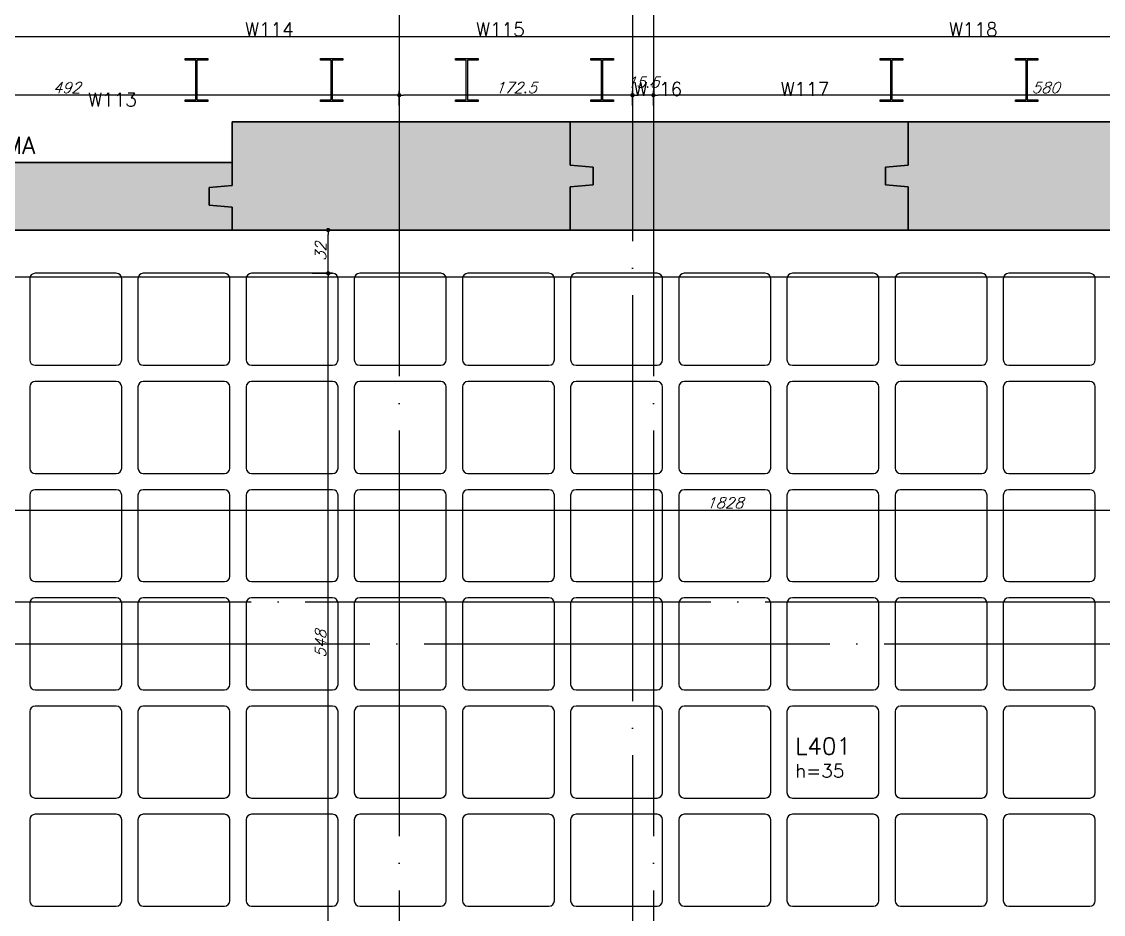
# Model space of a CAD drawing. Header units: millimetres. Extents: x -4122 to 5523, y -2094 to 2406.
# Drawn here: x 1778 to 2578, y 1144 to 1804 of the extents above; entities that cross this region are included whole.
import ezdxf
from ezdxf.enums import TextEntityAlignment as Align

# ---------------------------------------------------------------- set-up
doc = ezdxf.new("R2010")
doc.units = ezdxf.units.MM
doc.header["$LTSCALE"] = 50
doc.linetypes.add('EIXO', pattern=[6.8, 6, -0.4, 0, -0.4])
for name, color, linetype in [('251', 5, 'Continuous'), ('F-COTAS', 106, 'Continuous'), ('F-CUBETA', 1, 'Continuous'), ('F-EIXO', 12, 'EIXO'), ('F-LAJES-DIM', 2, 'Continuous'), ('F-LAJES-NOME', 4, 'Continuous'), ('F-PARC-NOME', 4, 'Continuous'), ('F-PERFIL - W310x52', 4, 'Continuous'), ('F-PILARES-NOME', 170, 'Continuous'), ('F-SOLIDO-EST', 252, 'Continuous'), ('F-TEXTO', 6, 'Continuous'), ('F-VIGAS', 3, 'Continuous')]:
    doc.layers.add(name, color=color, linetype=linetype)
doc.styles.add('CP-TEXT-INCL', font='simplex.shx', dxfattribs={"oblique": 20})
doc.styles.add('MCP', font='simplex.shx')
doc.styles.add('ROMANS', font='simplex.shx')
doc.styles.get("Standard").update_dxf_attribs({"font": 'txt.shx'})
doc.dimstyles.new('CP-COTAS-50', dxfattribs={"dimscale": 0.64, "dimtxt": 12.5, "dimasz": 5, "dimexe": 5, "dimexo": 5, "dimgap": 2.5, "dimtad": 1, "dimdec": 1, "dimdsep": 46, "dimtxsty": 'CP-TEXT-INCL', "dimblk1": 'DOT', "dimblk2": 'DOT', "dimsah": 1, "dimcen": 9, "dimclrd": 256, "dimclre": 256, "dimclrt": 256, "dimadec": 0, "dimazin": 0, "dimtfac": 1, "dimtdec": 1, "dimtmove": 2, "dimatfit": 3, "dimldrblk": 'DOT', "dimfxl": 0, "dimtolj": 1, "dimarcsym": 0})

# ---------------------------------------------------------------- blocks, each defined once
blk = doc.blocks.new('_VAONER063650636500869008690')
at = {"layer": '251', "color": 1}
for p, q in [((30, 34), (-30, 34)), ((-34, 30), (-34, -30)), ((34, -30), (34, 30)), ((-30, -34), (30, -34))]:
    blk.add_line(p, q, dxfattribs=at)
for centre, start, end in [((-30, 30), 90, 180), ((30, 30), 0, 90), ((-30, -30), 180, 270), ((30, -30), 270, 0)]:
    blk.add_arc(centre, 4, start, end, dxfattribs=at)
blk = doc.blocks.new('*U26')
at = {"layer": 'F-EIXO'}
blk.add_line((0, 0), (7397, 0), dxfattribs=at)
at = {"layer": 'F-TEXTO', "style": 'ROMANS'}
blk.add_attdef('EIXO', text='', height=17.5, dxfattribs=at).set_placement((-28.2072, 0), align=Align.MIDDLE_CENTER)
blk = doc.blocks.new('*U32')
at = {"layer": 'F-EIXO'}
blk.add_line((0, 0), (7484.954, 0), dxfattribs=at)
at = {"layer": 'F-TEXTO', "style": 'ROMANS'}
blk.add_attdef('EIXO', text='', height=17.5, dxfattribs=at).set_placement((-28.2072, 0), align=Align.MIDDLE_CENTER)
blk = doc.blocks.new('*U34')
at = {"layer": 'F-EIXO'}
blk.add_line((0, 0), (0, -3377.88), dxfattribs=at)
at = {"layer": 'F-TEXTO', "style": 'ROMANS'}
blk.add_attdef('EIXO', text='', height=17.5, rotation=360, dxfattribs=at).set_placement((0, 28.21), align=Align.MIDDLE_CENTER)
blk = doc.blocks.new('*U31')
at = {"layer": 'F-EIXO'}
blk.add_line((0, 0), (7378.18, 0), dxfattribs=at)
at = {"layer": 'F-TEXTO', "style": 'ROMANS'}
blk.add_attdef('EIXO', text='', height=17.5, dxfattribs=at).set_placement((-28.21, 0), align=Align.MIDDLE_CENTER)
blk = doc.blocks.new('*U30')
at = {"layer": 'F-EIXO'}
blk.add_line((0, 0), (0, -3477.88), dxfattribs=at)
at = {"layer": 'F-TEXTO', "style": 'ROMANS'}
blk.add_attdef('EIXO', text='', height=17.5, rotation=360, dxfattribs=at).set_placement((0, 28.21), align=Align.MIDDLE_CENTER)
blk = doc.blocks.new('_DOT')
at = {"color": 0, "linetype": 'ByBlock'}
blk.add_line((-0.5, 0), (-1, 0), dxfattribs=at)
at = {"color": 0, "linetype": 'ByBlock', "const_width": 0.5}
blk.add_lwpolyline([(-0.25, 0, 1), (0.25, 0, 1)], format="xyb", close=True, dxfattribs=at)
blk = doc.blocks.new('*D79')
at = {"layer": 'DEFPOINTS', "color": 0, "linetype": 'Continuous', "transparency": 16777216}
for p in [(3284.5, 1792.61), (3284.5, 1699.5), (-219, 1154.5)]:
    blk.add_point(p, dxfattribs=at)
at = {"layer": 'F-COTAS', "linetype": 'Continuous', "lineweight": -2, "transparency": 16777216}
for p, q in [((-219, 1157.7), (-219, 1795.81)), ((-215.8, 1792.61), (3281.3, 1792.61)), ((3284.5, 1702.7), (3284.5, 1795.81))]:
    blk.add_line(p, q, dxfattribs=at)
at = {"layer": 'F-COTAS', "linetype": 'Continuous', "lineweight": -2, "transparency": 16777216, "xscale": 3.2, "yscale": 3.2, "zscale": 3.2, "rotation": 180}
blk.add_blockref('_DOT', (-219, 1792.61), dxfattribs=at)
at = {"layer": 'F-COTAS', "linetype": 'Continuous', "lineweight": -2, "transparency": 16777216, "xscale": 3.2, "yscale": 3.2, "zscale": 3.2}
blk.add_blockref('_DOT', (3284.5, 1792.61), dxfattribs=at)
at = {"layer": 'F-COTAS', "linetype": 'Continuous', "transparency": 16777216, "insert": (1532.75, 1798.21), "char_height": 8, "attachment_point": 5, "style": 'CP-TEXT-INCL'}
blk.add_mtext('\\A1;3503.5', dxfattribs=at)
blk = doc.blocks.new('*D80')
at = {"layer": 'DEFPOINTS', "color": 0, "linetype": 'Continuous', "transparency": 16777216}
for p in [(2245.5, 1749.22), (2245.5, 1738.26), (2825.5, 1727)]:
    blk.add_point(p, dxfattribs=at)
at = {"layer": 'F-COTAS', "linetype": 'Continuous', "lineweight": -2, "transparency": 16777216}
for p, q in [((2245.5, 1741.46), (2245.5, 1752.42)), ((2825.5, 1730.2), (2825.5, 1752.42)), ((2822.3, 1749.22), (2248.7, 1749.22))]:
    blk.add_line(p, q, dxfattribs=at)
at = {"layer": 'F-COTAS', "linetype": 'Continuous', "lineweight": -2, "transparency": 16777216, "xscale": 3.2, "yscale": 3.2, "zscale": 3.2, "rotation": 180}
blk.add_blockref('_DOT', (2245.5, 1749.22), dxfattribs=at)
at = {"layer": 'F-COTAS', "linetype": 'Continuous', "lineweight": -2, "transparency": 16777216, "xscale": 3.2, "yscale": 3.2, "zscale": 3.2}
blk.add_blockref('_DOT', (2825.5, 1749.22), dxfattribs=at)
at = {"layer": 'F-COTAS', "linetype": 'Continuous', "transparency": 16777216, "insert": (2535.5, 1754.82), "char_height": 8, "attachment_point": 5, "style": 'CP-TEXT-INCL'}
blk.add_mtext('\\A1;580', dxfattribs=at)
blk = doc.blocks.new('*D81')
at = {"layer": 'DEFPOINTS', "color": 0, "linetype": 'Continuous', "transparency": 16777216}
for p in [(2230, 1749.22), (2230, 1738.26), (2245.5, 1738.26)]:
    blk.add_point(p, dxfattribs=at)
at = {"layer": 'F-COTAS', "linetype": 'Continuous', "lineweight": -2, "transparency": 16777216}
for p, q in [((2230, 1741.46), (2230, 1752.42)), ((2245.5, 1741.46), (2245.5, 1752.42)), ((2242.3, 1749.22), (2233.2, 1749.22))]:
    blk.add_line(p, q, dxfattribs=at)
at = {"layer": 'F-COTAS', "linetype": 'Continuous', "lineweight": -2, "transparency": 16777216, "xscale": 3.2, "yscale": 3.2, "zscale": 3.2, "rotation": 180}
blk.add_blockref('_DOT', (2230, 1749.22), dxfattribs=at)
at = {"layer": 'F-COTAS', "linetype": 'Continuous', "lineweight": -2, "transparency": 16777216, "xscale": 3.2, "yscale": 3.2, "zscale": 3.2}
blk.add_blockref('_DOT', (2245.5, 1749.22), dxfattribs=at)
at = {"layer": 'F-COTAS', "linetype": 'Continuous', "transparency": 16777216, "insert": (2237.75, 1758.82), "char_height": 8, "attachment_point": 5, "style": 'CP-TEXT-INCL'}
blk.add_mtext('\\A1;15.5', dxfattribs=at)
blk = doc.blocks.new('*D82')
at = {"layer": 'DEFPOINTS', "color": 0, "linetype": 'Continuous', "transparency": 16777216}
for p in [(2057.5, 1749.22), (2057.5, 1738.26), (2230, 1738.26)]:
    blk.add_point(p, dxfattribs=at)
at = {"layer": 'F-COTAS', "linetype": 'Continuous', "lineweight": -2, "transparency": 16777216}
for p, q in [((2057.5, 1741.46), (2057.5, 1752.42)), ((2230, 1741.46), (2230, 1752.42)), ((2226.8, 1749.22), (2060.7, 1749.22))]:
    blk.add_line(p, q, dxfattribs=at)
at = {"layer": 'F-COTAS', "linetype": 'Continuous', "lineweight": -2, "transparency": 16777216, "xscale": 3.2, "yscale": 3.2, "zscale": 3.2, "rotation": 180}
blk.add_blockref('_DOT', (2057.5, 1749.22), dxfattribs=at)
at = {"layer": 'F-COTAS', "linetype": 'Continuous', "lineweight": -2, "transparency": 16777216, "xscale": 3.2, "yscale": 3.2, "zscale": 3.2}
blk.add_blockref('_DOT', (2230, 1749.22), dxfattribs=at)
at = {"layer": 'F-COTAS', "linetype": 'Continuous', "transparency": 16777216, "insert": (2143.75, 1754.82), "char_height": 8, "attachment_point": 5, "style": 'CP-TEXT-INCL'}
blk.add_mtext('\\A1;172.5', dxfattribs=at)
blk = doc.blocks.new('*D83')
at = {"layer": 'DEFPOINTS', "color": 0, "linetype": 'Continuous', "transparency": 16777216}
for p in [(1565.5, 1749.22), (1565.5, 1747.49), (2057.5, 1738.26)]:
    blk.add_point(p, dxfattribs=at)
at = {"layer": 'F-COTAS', "linetype": 'Continuous', "lineweight": -2, "transparency": 16777216}
for p, q in [((1565.5, 1750.69), (1565.5, 1752.42)), ((2057.5, 1741.46), (2057.5, 1752.42)), ((2054.3, 1749.22), (1568.7, 1749.22))]:
    blk.add_line(p, q, dxfattribs=at)
at = {"layer": 'F-COTAS', "linetype": 'Continuous', "lineweight": -2, "transparency": 16777216, "xscale": 3.2, "yscale": 3.2, "zscale": 3.2, "rotation": 180}
blk.add_blockref('_DOT', (1565.5, 1749.22), dxfattribs=at)
at = {"layer": 'F-COTAS', "linetype": 'Continuous', "lineweight": -2, "transparency": 16777216, "xscale": 3.2, "yscale": 3.2, "zscale": 3.2}
blk.add_blockref('_DOT', (2057.5, 1749.22), dxfattribs=at)
at = {"layer": 'F-COTAS', "linetype": 'Continuous', "transparency": 16777216, "insert": (1811.5, 1754.82), "char_height": 8, "attachment_point": 5, "style": 'CP-TEXT-INCL'}
blk.add_mtext('\\A1;492', dxfattribs=at)
blk = doc.blocks.new('*D230')
at = {"layer": 'DEFPOINTS', "color": 0, "transparency": 16777216}
for p in [(1384.24, 1442.22), (1384.24, 1431.51), (3212.24, 1431.51)]:
    blk.add_point(p, dxfattribs=at)
at = {"layer": 'F-COTAS', "lineweight": -2, "transparency": 16777216}
for p, q in [((1384.24, 1434.71), (1384.24, 1445.42)), ((3209.04, 1442.22), (1387.44, 1442.22)), ((3212.24, 1434.71), (3212.24, 1445.42))]:
    blk.add_line(p, q, dxfattribs=at)
at = {"layer": 'F-COTAS', "lineweight": -2, "transparency": 16777216, "xscale": 3.2, "yscale": 3.2, "zscale": 3.2, "rotation": 180}
blk.add_blockref('_DOT', (1384.24, 1442.22), dxfattribs=at)
at = {"layer": 'F-COTAS', "lineweight": -2, "transparency": 16777216, "xscale": 3.2, "yscale": 3.2, "zscale": 3.2}
blk.add_blockref('_DOT', (3212.24, 1442.22), dxfattribs=at)
at = {"layer": 'F-COTAS', "transparency": 16777216, "insert": (2298.24, 1447.82), "char_height": 8, "attachment_point": 5, "style": 'CP-TEXT-INCL'}
blk.add_mtext('\\A1;1828', dxfattribs=at)
blk = doc.blocks.new('*D234')
at = {"layer": 'DEFPOINTS', "color": 0, "transparency": 16777216}
for p in [(1989.79, 1617.5), (2004.97, 1617.5), (1996.98, 1069.5)]:
    blk.add_point(p, dxfattribs=at)
at = {"layer": 'F-COTAS', "lineweight": -2, "transparency": 16777216}
for p, q in [((1992.99, 1617.5), (2008.17, 1617.5)), ((2004.97, 1072.7), (2004.97, 1614.3)), ((2000.18, 1069.5), (2008.17, 1069.5))]:
    blk.add_line(p, q, dxfattribs=at)
at = {"layer": 'F-COTAS', "lineweight": -2, "transparency": 16777216, "xscale": 3.2, "yscale": 3.2, "zscale": 3.2}
for p, rotation in [((2004.97, 1617.5), 90), ((2004.97, 1069.5), 270)]:
    blk.add_blockref('_DOT', p, dxfattribs=dict(at, rotation=rotation))
at = {"layer": 'F-COTAS', "transparency": 16777216, "insert": (1999.37, 1343.5), "char_height": 8, "attachment_point": 5, "rotation": 90, "style": 'CP-TEXT-INCL'}
blk.add_mtext('\\A1;548', dxfattribs=at)
blk = doc.blocks.new('*D235')
at = {"layer": 'DEFPOINTS', "color": 0, "transparency": 16777216}
for p in [(1994.01, 1649.5), (2004.97, 1649.5), (1994.01, 1617.5)]:
    blk.add_point(p, dxfattribs=at)
at = {"layer": 'F-COTAS', "lineweight": -2, "transparency": 16777216}
for p, q in [((1997.21, 1649.5), (2008.17, 1649.5)), ((2004.97, 1620.7), (2004.97, 1646.3)), ((1997.21, 1617.5), (2008.17, 1617.5))]:
    blk.add_line(p, q, dxfattribs=at)
at = {"layer": 'F-COTAS', "lineweight": -2, "transparency": 16777216, "xscale": 3.2, "yscale": 3.2, "zscale": 3.2}
for p, rotation in [((2004.97, 1649.5), 90), ((2004.97, 1617.5), 270)]:
    blk.add_blockref('_DOT', p, dxfattribs=dict(at, rotation=rotation))
at = {"layer": 'F-COTAS', "transparency": 16777216, "insert": (1999.37, 1633.5), "char_height": 8, "attachment_point": 5, "rotation": 90, "style": 'CP-TEXT-INCL'}
blk.add_mtext('\\A1;32', dxfattribs=at)
blk = doc.blocks.new('A$C44D756D9')
at = {"layer": 'F-PERFIL - W310x52'}
for points in [[(5224.15, 286.8), (5240.85, 286.8), (5240.85, 285.48), (5232.88, 285.48), (5232.88, 256.32), (5240.85, 256.32), (5240.85, 255), (5224.15, 255), (5224.15, 256.32), (5232.12, 256.32), (5232.12, 285.48), (5224.15, 285.48)], [(5340.85, 255), (5324.15, 255), (5324.15, 256.32), (5332.12, 256.32), (5332.12, 285.48), (5324.15, 285.48), (5324.15, 286.8), (5340.85, 286.8), (5340.85, 285.48), (5332.88, 285.48), (5332.88, 256.32), (5340.85, 256.32)], [(5424.15, 255), (5424.15, 256.32), (5432.12, 256.32), (5432.12, 285.48), (5424.15, 285.48), (5424.15, 286.8), (5440.85, 286.8), (5440.85, 285.48), (5432.88, 285.48), (5432.88, 256.32), (5440.85, 256.32), (5440.85, 255)], [(5540.85, 286.8), (5540.85, 285.48), (5532.88, 285.48), (5532.88, 256.32), (5540.85, 256.32), (5540.85, 255), (5524.15, 255), (5524.15, 256.32), (5532.12, 256.32), (5532.12, 285.48), (5524.15, 285.48), (5524.15, 286.8)], [(5754.85, 286.8), (5754.85, 285.48), (5746.88, 285.48), (5746.88, 256.32), (5754.85, 256.32), (5754.85, 255), (5738.15, 255), (5738.15, 256.32), (5746.12, 256.32), (5746.12, 285.48), (5738.15, 285.48), (5738.15, 286.8)], [(5838.15, 255), (5838.15, 256.32), (5846.12, 256.32), (5846.12, 285.48), (5838.15, 285.48), (5838.15, 286.8), (5854.85, 286.8), (5854.85, 285.48), (5846.88, 285.48), (5846.88, 256.32), (5854.85, 256.32), (5854.85, 255)]]:
    blk.add_lwpolyline(points, close=True, dxfattribs=at)
at = {"layer": 'F-PILARES-NOME'}
for s, p in [('W114', (5268.51, 303.4)), ('W115', (5439.36, 303.4)), ('W118', (5789.03, 303.4)), ('W116', (5555.81, 259.27)), ('W117', (5664.53, 259.27)), ('W113', (5152.44, 251.46))]:
    blk.add_text(s, height=10, dxfattribs=at).set_placement(p)

msp = doc.modelspace()

# ---------------------------------------------------------------- hatches: boundary and pattern name
at = {"layer": 'F-SOLIDO-EST'}
h = msp.add_hatch(color=256, dxfattribs=at)
h.dxf.hatch_style = 1
h.paths.add_polyline_path([(2184, 1681.5), (2201, 1683), (2201, 1696), (2184, 1697.5), (2184, 1729.5), (1934, 1729.5), (1934, 1682.5), (1917, 1681), (1917, 1668), (1934, 1666.5), (1934, 1649.5), (2184, 1649.5)])
h = msp.add_hatch(color=256, dxfattribs=at)
h.dxf.hatch_style = 1
h.paths.add_polyline_path([(2417, 1696), (2434, 1697.5), (2434, 1729.5), (2184, 1729.5), (2184, 1697.5), (2201, 1696), (2201, 1683), (2184, 1681.5), (2184, 1649.5), (2434, 1649.5), (2434, 1681.5), (2417, 1683)])
h = msp.add_hatch(color=256, dxfattribs=at)
h.dxf.hatch_style = 1
h.paths.add_polyline_path([(2695, 1729.5), (2434, 1729.5), (2434, 1697.5), (2417, 1696), (2417, 1683), (2434, 1681.5), (2434, 1649.5), (2695, 1649.5), (2695, 1666.5), (2712, 1668), (2712, 1681), (2695, 1682.5), (2695, 1699.5)])
h = msp.add_hatch(color=256, dxfattribs=at)
h.dxf.hatch_style = 1
h.paths.add_polyline_path([(1917, 1681), (1934, 1682.5), (1934, 1699.5), (1666, 1699.5), (1666, 1682.5), (1683, 1681), (1683, 1668), (1666, 1666.5), (1666, 1649.5), (1934, 1649.5), (1934, 1666.5), (1917, 1668)])

# ---------------------------------------------------------------- linework, layer by layer
at = {"layer": 'F-EIXO'}
msp.add_line((-3621.135, 1615), (3550.572, 1615), dxfattribs=at)
at = {"layer": 'F-VIGAS'}
for p, q in [((2184, 1729.5), (1934, 1729.5)), ((1934, 1729.5), (1934, 1682.5)), ((1934, 1682.5), (1934, 1729.5)), ((1934, 1729.5), (2184, 1729.5)), ((2184, 1697.5), (2184, 1729.5)), ((2184, 1729.5), (2184, 1697.5)), ((2434, 1729.5), (2184, 1729.5)), ((2184, 1729.5), (2184, 1697.5)), ((2184, 1697.5), (2184, 1729.5)), ((2184, 1729.5), (2434, 1729.5)), ((2695, 1729.5), (2434, 1729.5)), ((2434, 1729.5), (2434, 1697.5)), ((2434, 1697.5), (2434, 1729.5)), ((2434, 1729.5), (2695, 1729.5)), ((2434, 1697.5), (2434, 1729.5)), ((2434, 1729.5), (2434, 1697.5)), ((1934, 1699.5), (1666, 1699.5)), ((1666, 1699.5), (1934, 1699.5)), ((1934, 1682.5), (1934, 1699.5)), ((1934, 1699.5), (1934, 1682.5)), ((2201, 1696), (2184, 1697.5)), ((2184, 1697.5), (2201, 1696)), ((2184, 1697.5), (2201, 1696)), ((2201, 1696), (2184, 1697.5)), ((2434, 1697.5), (2417, 1696)), ((2417, 1696), (2434, 1697.5)), ((2417, 1696), (2434, 1697.5)), ((2434, 1697.5), (2417, 1696)), ((2201, 1683), (2201, 1696)), ((2201, 1696), (2201, 1683)), ((2201, 1696), (2201, 1683)), ((2201, 1683), (2201, 1696)), ((2417, 1696), (2417, 1683)), ((2417, 1683), (2417, 1696)), ((2417, 1683), (2417, 1696)), ((2417, 1696), (2417, 1683)), ((1934, 1682.5), (1917, 1681)), ((1917, 1681), (1934, 1682.5)), ((1917, 1681), (1934, 1682.5)), ((1934, 1682.5), (1917, 1681)), ((1917, 1681), (1917, 1668)), ((1917, 1668), (1917, 1681)), ((1917, 1668), (1917, 1681)), ((1917, 1681), (1917, 1668)), ((2184, 1681.5), (2201, 1683)), ((2201, 1683), (2184, 1681.5)), ((2201, 1683), (2184, 1681.5)), ((2184, 1681.5), (2201, 1683)), ((2184, 1649.5), (2184, 1681.5)), ((2184, 1681.5), (2184, 1649.5)), ((2184, 1681.5), (2184, 1649.5)), ((2184, 1649.5), (2184, 1681.5)), ((2417, 1683), (2434, 1681.5)), ((2434, 1681.5), (2417, 1683)), ((2434, 1681.5), (2417, 1683)), ((2417, 1683), (2434, 1681.5)), ((2434, 1681.5), (2434, 1649.5)), ((2434, 1649.5), (2434, 1681.5)), ((2434, 1649.5), (2434, 1681.5)), ((2434, 1681.5), (2434, 1649.5)), ((1917, 1668), (1934, 1666.5)), ((1934, 1666.5), (1917, 1668)), ((1934, 1666.5), (1917, 1668)), ((1917, 1668), (1934, 1666.5)), ((1934, 1666.5), (1934, 1649.5)), ((1934, 1649.5), (1934, 1666.5)), ((1934, 1649.5), (1934, 1666.5)), ((1934, 1666.5), (1934, 1649.5)), ((1666, 1649.5), (1934, 1649.5)), ((1934, 1649.5), (1666, 1649.5)), ((1934, 1649.5), (2184, 1649.5)), ((2184, 1649.5), (1934, 1649.5)), ((2184, 1649.5), (2434, 1649.5)), ((2434, 1649.5), (2184, 1649.5)), ((2434, 1649.5), (2695, 1649.5)), ((2695, 1649.5), (2434, 1649.5))]:
    msp.add_line(p, q, dxfattribs=at)

# ---------------------------------------------------------------- block references
at = {"layer": 'F-CUBETA'}
for p in [(1818.244, 1583.5), (1898.244, 1583.5), (1978.244, 1583.5), (2058.244, 1583.5), (2138.244, 1583.5), (2218.244, 1583.5), (2298.244, 1583.5), (2378.244, 1583.5), (2458.244, 1583.5), (2538.244, 1583.5), (1818.244, 1503.5), (1898.244, 1503.5), (1978.244, 1503.5), (2058.244, 1503.5), (2138.244, 1503.5), (2218.244, 1503.5), (2298.244, 1503.5), (2378.244, 1503.5), (2458.244, 1503.5), (2538.244, 1503.5), (1818.244, 1423.5), (1898.244, 1423.5), (1978.244, 1423.5), (2058.244, 1423.5), (2138.244, 1423.5), (2218.244, 1423.5), (2298.244, 1423.5), (2378.244, 1423.5), (2458.244, 1423.5), (2538.244, 1423.5), (1818.244, 1343.5), (1898.244, 1343.5), (1978.244, 1343.5), (2058.244, 1343.5), (2138.244, 1343.5), (2218.244, 1343.5), (2298.244, 1343.5), (2378.244, 1343.5), (2458.244, 1343.5), (2538.244, 1343.5), (1818.244, 1263.5), (1898.244, 1263.5), (1978.244, 1263.5), (2058.244, 1263.5), (2138.244, 1263.5), (2218.244, 1263.5), (2298.244, 1263.5), (2378.244, 1263.5), (2458.244, 1263.5), (2538.244, 1263.5), (1818.244, 1183.5), (1898.244, 1183.5), (1978.244, 1183.5), (2058.244, 1183.5), (2138.244, 1183.5), (2218.244, 1183.5), (2298.244, 1183.5), (2378.244, 1183.5), (2458.244, 1183.5), (2538.244, 1183.5)]:
    msp.add_blockref('_VAONER063650636500869008690', p, dxfattribs=at)
at = {"layer": 'F-EIXO', "linetype": 'Continuous'}
for name, p in [('*U30', (2230, 1941.357)), ('*U34', (2057.5, 1841.357)), ('*U34', (2245.5, 1841.357)), ('*U31', (-3705.761, 1615)), ('*U32', (-3793.715, 1374.5)), ('*U26', (-3705.761, 1343.5))]:
    msp.add_blockref(name, p, dxfattribs=at)
at = {"layer": 'F-PERFIL - W310x52'}
msp.add_blockref('A$C44D756D9', (-3325, 1489.5), dxfattribs=at)

# ---------------------------------------------------------------- texts
at = {"layer": 'F-LAJES-DIM', "linetype": 'Continuous', "style": 'MCP'}
msp.add_text('h=35', height=10, dxfattribs=at).set_placement((2350.284, 1244.61))
at = {"layer": 'F-LAJES-NOME', "linetype": 'Continuous', "style": 'MCP'}
msp.add_text('L401', height=12.5, dxfattribs=at).set_placement((2350.284, 1261.61))
at = {"layer": 'F-PARC-NOME', "style": 'MCP'}
msp.add_text('DIAFRAGMA', height=12.5, dxfattribs=at).set_placement((1698.845, 1705.907))

# ---------------------------------------------------------------- dimensions: what is measured, and where the dimension line sits
at = {"layer": 'F-COTAS', "linetype": 'Continuous'}
for base, p1, p2, picture, middle in [((3284.5, 1792.612), (-219, 1154.5), (3284.5, 1699.5), '*D79', (1532.75, 1798.212)), ((1565.5, 1749.22), (2057.5, 1738.261), (1565.5, 1747.488), '*D83', (1811.5, 1754.82)), ((2057.5, 1749.22), (2230, 1738.261), (2057.5, 1738.261), '*D82', (2143.75, 1754.82)), ((2230, 1749.22), (2245.5, 1738.261), (2230, 1738.261), '*D81', (2237.75, 1758.82)), ((2245.5, 1749.22), (2825.5, 1727.004), (2245.5, 1738.261), '*D80', (2535.5, 1754.82))]:
    dim = msp.add_linear_dim(base=base, p1=p1, p2=p2, dimstyle='CP-COTAS-50', dxfattribs=at)
    dim.commit()
    dim.dimension.update_dxf_attribs({"geometry": picture, "text_midpoint": middle})
at = {"layer": 'F-COTAS'}
for base, p1, p2, picture, middle in [((2004.975, 1649.5), (1994.011, 1617.5), (1994.011, 1649.5), '*D235', (1999.375, 1633.5)), ((2004.975, 1617.5), (1996.975, 1069.5), (1989.788, 1617.5), '*D234', (1999.375, 1343.5))]:
    dim = msp.add_linear_dim(base=base, p1=p1, p2=p2, angle=90, dimstyle='CP-COTAS-50', override={"dimfxl": 7.5}, dxfattribs=at)
    dim.commit()
    dim.dimension.update_dxf_attribs({"geometry": picture, "text_midpoint": middle})
dim = msp.add_linear_dim(base=(1384.244, 1442.216), p1=(3212.244, 1431.51), p2=(1384.244, 1431.51), dimstyle='CP-COTAS-50', override={"dimfxl": 7.5}, dxfattribs=at)
dim.commit()
dim.dimension.update_dxf_attribs({"geometry": '*D230', "text_midpoint": (2298.244, 1447.816)})

doc.saveas('drawing.dxf')
